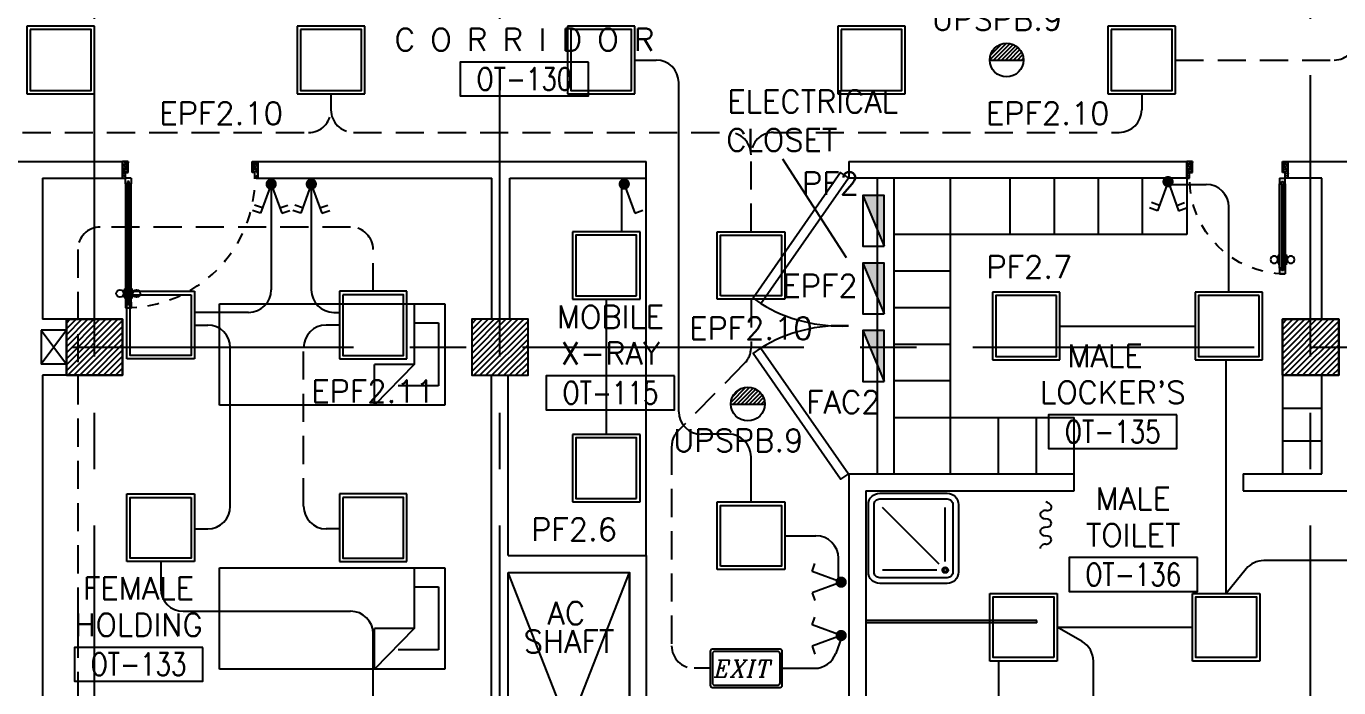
# Model space of a CAD drawing. Extents: x -0.3 to 91.9, y -1.1 to 78.4.
# Drawn here: x 23.94 to 35.6, y 39.95 to 45.82 of the extents above; entities that cross this region are included whole.
import ezdxf
from ezdxf.enums import TextEntityAlignment as Align

# ---------------------------------------------------------------- set-up
doc = ezdxf.new("R2010")
doc.units = 0
doc.header["$MEASUREMENT"] = 0
doc.linetypes.add('CENTERX2', pattern=[4, 2.5, -0.5, 0.5, -0.5])
doc.linetypes.add('HIDDEN', pattern=[0.375, 0.25, -0.125])
doc.layers.get('0').update_dxf_attribs({"linetype": 'CONTINUOUS'})
for name, color, linetype in [('AXES', 11, 'CENTERX2'), ('COL', 11, 'CONTINUOUS'), ('CURT', 7, 'CONTINUOUS'), ('DOOR', 7, 'CONTINUOUS'), ('E-CLINE', 4, 'CONTINUOUS'), ('E-HLINE', 4, 'HIDDEN'), ('E-LITE', 4, 'CONTINUOUS'), ('E-PANELBX', 3, 'CONTINUOUS'), ('E-SWITCH', 4, 'CONTINUOUS'), ('E-TEXT', 4, 'CONTINUOUS'), ('E-TRXT', 4, 'CONTINUOUS'), ('EL-LITE', 4, 'CONTINUOUS'), ('FIX', 11, 'CONTINUOUS'), ('FUR', 11, 'CONTINUOUS'), ('HAT', 11, 'CONTINUOUS'), ('Locker', 11, 'CONTINUOUS'), ('PART', 11, 'CONTINUOUS'), ('RM-BOX', 11, 'CONTINUOUS'), ('RM-NAME', 11, 'CONTINUOUS'), ('RM-NO', 11, 'CONTINUOUS'), ('SHAFT', 11, 'CONTINUOUS'), ('WALL', 11, 'CONTINUOUS')]:
    doc.layers.add(name, color=color, linetype=linetype)
doc.styles.add('ITALICC', font='italicc')
doc.styles.add('ROMANS', font='ROMANS.shx', dxfattribs={"width": 0.6})

# ---------------------------------------------------------------- blocks, each defined once
blk = doc.blocks.new('*X107')
at = {"color": 0}
for p, q in [((42139, 155524), (42605, 155990)), ((42139, 155577), (42552, 155990)), ((42139, 155630), (42499, 155990)), ((42139, 155683), (42446, 155990)), ((42139, 155736), (42393, 155990)), ((42139, 155789), (42340, 155990)), ((42139, 155842), (42287, 155990)), ((42139, 155895), (42234, 155990)), ((42139, 155948), (42181, 155990)), ((42158, 155490), (42639, 155971)), ((42211, 155490), (42639, 155918)), ((42264, 155490), (42639, 155865)), ((42317, 155490), (42639, 155812)), ((42370, 155490), (42639, 155759)), ((42423, 155490), (42639, 155706)), ((42476, 155490), (42639, 155653)), ((42529, 155490), (42639, 155600)), ((42582, 155490), (42639, 155546)), ((42635, 155490), (42639, 155493))]:
    blk.add_line(p, q, dxfattribs=at)
blk = doc.blocks.new('*X106')
at = {"color": 0}
for p, q in [((38539, 155530), (38999, 155990)), ((38539, 155583), (38946, 155990)), ((38539, 155636), (38893, 155990)), ((38539, 155689), (38840, 155990)), ((38539, 155742), (38787, 155990)), ((38539, 155795), (38734, 155990)), ((38539, 155848), (38681, 155990)), ((38539, 155901), (38628, 155990)), ((38539, 155954), (38575, 155990)), ((38552, 155490), (39039, 155977)), ((38605, 155490), (39039, 155924)), ((38658, 155490), (39039, 155871)), ((38711, 155490), (39039, 155818)), ((38764, 155490), (39039, 155765)), ((38817, 155490), (39039, 155712)), ((38870, 155490), (39039, 155659)), ((38923, 155490), (39039, 155606)), ((38976, 155490), (39039, 155553)), ((39029, 155490), (39039, 155500))]:
    blk.add_line(p, q, dxfattribs=at)
blk = doc.blocks.new('COL50')
at = {"layer": 'COL'}
blk.add_lwpolyline([(-250, 250), (-250, -250), (250, -250), (250, 250)], close=True, dxfattribs=at)
blk = doc.blocks.new('RM1')
at = {"layer": 'RM-BOX'}
blk.add_lwpolyline([(570, -200), (-570, -200), (-570, -500), (570, -500)], close=True, dxfattribs=at)
at = {"layer": 'RM-NAME', "style": 'ROMANS'}
for tag, p in [('ROOMNAME1', (0, 324)), ('ROOMNAME2', (0, 0))]:
    blk.add_attdef(tag, text='', height=200, dxfattribs=at).set_placement(p, align=Align.MIDDLE)
at = {"layer": 'RM-NO', "style": 'ROMANS', "width": 0.8}
blk.add_attdef('ROOMNO', text='', height=200, dxfattribs=at).set_placement((0, -350), align=Align.MIDDLE)
blk = doc.blocks.new('A$C5C5B3FF0')
at = {"layer": 'CURT'}
for centre, major_axis, start_param, end_param in [((25, 356), (-79.1, 0), 3.926991, 4.390638), ((63, 366), (-39.1, 0), 1.419382, 3.463343), ((25, 356), (79.1, 0), 0.321751, 0.785398), ((50, 300), (49.5, 0), 1.419382, 3.141593), ((50, 300), (50, 0), 3.141593, 4.712389), ((50, 225), (-50, 0), 3.141593, 4.712389), ((50, 150), (50, 0), 1.570796, 3.141593), ((50, 150), (50, 0), 3.141593, 4.712389), ((50, 225), (50, 0), 4.712389, 6.283185), ((50, 0), (50, 0), 1.570796, 3.141593), ((50, 75), (50, 0), 0, 1.570796), ((50, 75), (-50, 0), 1.570796, 3.141593)]:
    blk.add_ellipse(centre, major_axis=major_axis, ratio=0.75, start_param=start_param, end_param=end_param, dxfattribs=at)
blk = doc.blocks.new('SHR1')
at = {"layer": 'FIX'}
for p, q in [((-196, 196), (-700, 700)), ((-143, 218), (-143, 700)), ((-218, 143), (-700, 143))]:
    blk.add_line(p, q, dxfattribs=at)
for points in [[(-825, 125), (-825, 725, -0.414214), (-725, 825), (-125, 825, -0.414214), (-25, 725), (-25, 125, -0.414214), (-125, 25), (-725, 25, -0.414214)], [(-775, 125), (-775, 725, -0.414214), (-725, 775), (-125, 775, -0.414214), (-75, 725), (-75, 125, -0.414214), (-125, 75), (-725, 75, -0.414214)]]:
    blk.add_lwpolyline(points, format="xyb", close=True, dxfattribs=at)
for radius in [25, 15]:
    blk.add_circle((-143, 143), radius, dxfattribs=at)
blk = doc.blocks.new('DOOR90')
at = {"layer": 'DOOR', "color": 0, "linetype": 'ByBlock'}
for p, q in [((-150, 0), (-150, -25)), ((-150, 0), (0, 0)), ((0, -50), (0, 0)), ((-1000, -25), (-1000, -75)), ((-1000, -75), (-1000, -25)), ((-950, -25), (-1000, -25)), ((-950, -75), (-1000, -75)), ((-970, -42), (-970, -58)), ((-950, -42), (-970, -42)), ((-950, -58), (-970, -58)), ((-950, -25), (-950, -42)), ((-950, -58), (-950, -75)), ((-918, -25), (-918, -18)), ((-828, -18), (-918, -18)), ((-918, -75), (-918, -82)), ((-828, -82), (-918, -82)), ((-905, -18), (-905, -9)), ((-905, -9), (-840, -9)), ((-905, -18), (-840, -18)), ((-905, -82), (-905, -91)), ((-905, -82), (-840, -82)), ((-905, -91), (-840, -91)), ((-840, -18), (-840, -9)), ((-840, -82), (-840, -91)), ((-828, -25), (-828, -18)), ((-828, -75), (-828, -82)), ((-200, -42), (-200, -25)), ((-200, -25), (-150, -25)), ((-180, -42), (-200, -42)), ((-200, -75), (-200, -58)), ((-200, -58), (-180, -58)), ((-150, -75), (-200, -75)), ((-180, -58), (-180, -42)), ((-150, -75), (-150, -25)), ((-150, -25), (-100, -25)), ((-100, -25), (-100, -50)), ((-100, -50), (0, -50)), ((-150, -900), (-150, -875)), ((-150, -875), (-100, -875)), ((0, -900), (-150, -900)), ((-150, -900), (0, -900)), ((-100, -850), (0, -850)), ((-100, -875), (-100, -850)), ((0, -850), (0, -900))]:
    blk.add_line(p, q, dxfattribs=at)
at = {"layer": 'DOOR', "color": 9, "linetype": 'ByBlock'}
for p, q in [((0, -50), (-114, 0)), ((0, -50), (-40, 0)), ((0, -50), (-100, -37)), ((0, -850), (-114, -900)), ((0, -850), (-100, -863)), ((0, -850), (-40, -900))]:
    blk.add_line(p, q, dxfattribs=at)
at = {"layer": 'DOOR', "linetype": 'ByBlock'}
for p, q in [((-200, -25), (-950, -25)), ((-200, -42), (-950, -42)), ((-200, -58), (-950, -58)), ((-950, -75), (-200, -75))]:
    blk.add_line(p, q, dxfattribs=at)
at = {"layer": 'DOOR', "color": 0, "linetype": 'ByBlock'}
for centre in [(-873, 24), (-873, -124)]:
    blk.add_circle(centre, 32.4, dxfattribs=at)
at = {"layer": 'DOOR', "color": 9, "linetype": 'ByBlock'}
for centre, radius, start, end in [((0, -50), 154, 161.1053, 166.2858), ((0, -50), 134, 158.1598, 169.28), ((0, -50), 94.4, 148.0182, 180), ((0, -50), 74.4, 137.7764, 180), ((0, -50), 114, 154.0838, 167.3774), ((0, -50), 54.4, 113.2074, 180), ((0, -50), 34.4, 90, 180), ((0, -50), 14.4, 90, 180), ((0, -850), 154, 193.7142, 198.8947), ((0, -850), 134, 190.72, 201.8402), ((0, -850), 94.4, 180, 211.9818), ((0, -850), 74.4, 180, 222.2236), ((0, -850), 54.4, 180, 246.7926), ((0, -850), 34.4, 180, 270), ((0, -850), 14.4, 180, 270)]:
    blk.add_arc(centre, radius, start, end, dxfattribs=at)
at = {"layer": 'DOOR', "linetype": 'HIDDEN', "ltscale": 0.5}
blk.add_arc((-150, -25), 850, 180, 270, dxfattribs=at)
blk = doc.blocks.new('DOOR100')
at = {"layer": 'DOOR', "color": 0, "linetype": 'ByBlock'}
for p, q in [((-25, 1300), (-75, 1300)), ((-75, 1300), (-25, 1300)), ((-75, 1250), (-75, 1300)), ((-25, 1250), (-25, 1300)), ((-82, 1205), (-91, 1205)), ((-91, 1205), (-91, 1140)), ((-75, 1218), (-82, 1218)), ((-82, 1128), (-82, 1218)), ((-82, 1205), (-82, 1140)), ((-58, 1250), (-75, 1250)), ((-42, 1270), (-58, 1270)), ((-58, 1250), (-58, 1270)), ((-42, 1250), (-42, 1270)), ((-25, 1250), (-42, 1250)), ((-25, 1218), (-18, 1218)), ((-18, 1128), (-18, 1218)), ((-18, 1205), (-9, 1205)), ((-18, 1205), (-18, 1140)), ((-9, 1205), (-9, 1140)), ((-82, 1140), (-91, 1140)), ((-75, 1128), (-82, 1128)), ((-25, 1128), (-18, 1128)), ((-18, 1140), (-9, 1140)), ((-1200, 0), (-1200, 150)), ((-1200, 150), (-1175, 150)), ((-1200, 150), (-1200, 0)), ((-1175, 150), (-1175, 100)), ((-75, 200), (-58, 200)), ((-75, 150), (-75, 200)), ((-75, 150), (-25, 150)), ((-58, 200), (-58, 180)), ((-58, 180), (-42, 180)), ((-42, 200), (-25, 200)), ((-42, 180), (-42, 200)), ((-25, 200), (-25, 150)), ((0, 150), (-25, 150)), ((-25, 150), (-25, 100)), ((0, 150), (0, 0)), ((-1150, 0), (-1200, 0)), ((-1175, 100), (-1150, 100)), ((-1150, 100), (-1150, 0)), ((-50, 100), (-50, 0)), ((-25, 100), (-50, 100)), ((-50, 0), (0, 0))]:
    blk.add_line(p, q, dxfattribs=at)
at = {"layer": 'DOOR', "linetype": 'ByBlock'}
for p, q in [((-75, 1250), (-75, 200)), ((-58, 200), (-58, 1250)), ((-42, 200), (-42, 1250)), ((-25, 200), (-25, 1250)), ((0, 0), (0, 150))]:
    blk.add_line(p, q, dxfattribs=at)
at = {"layer": 'DOOR', "color": 9, "linetype": 'ByBlock'}
for p, q in [((-1150, 0), (-1200, 114)), ((-1150, 0), (-1200, 40)), ((-1150, 0), (-1163, 100)), ((-50, 0), (0, 114)), ((-50, 0), (-37, 100)), ((-50, 0), (0, 40))]:
    blk.add_line(p, q, dxfattribs=at)
at = {"layer": 'DOOR', "color": 0, "linetype": 'ByBlock'}
for centre in [(-124, 1173), (24, 1173)]:
    blk.add_circle(centre, 32.4, dxfattribs=at)
at = {"layer": 'DOOR', "linetype": 'HIDDEN', "ltscale": 0.5}
blk.add_arc((-25, 150), 1150, 90, 180.0001, dxfattribs=at)
at = {"layer": 'DOOR', "color": 9, "linetype": 'ByBlock'}
for centre, radius, start, end in [((-1150, 0), 154, 103.7142, 108.8947), ((-1150, 0), 134, 100.72, 111.8402), ((-50, 0), 134, 68.1598, 79.28), ((-50, 0), 154, 71.1053, 76.2858), ((-1150, 0), 94.4, 90, 121.9818), ((-1150, 0), 74.4, 90, 132.2236), ((-1150, 0), 54.4, 90, 156.7926), ((-1150, 0), 34.4, 90, 180), ((-1150, 0), 14.4, 90, 180), ((-50, 0), 94.4, 58.0182, 90), ((-50, 0), 74.4, 47.7764, 90), ((-50, 0), 54.4, 23.2074, 90), ((-50, 0), 34.4, 0, 90), ((-50, 0), 14.4, 0, 90), ((-50, 0), 114, 64.0838, 77.3774)]:
    blk.add_arc(centre, radius, start, end, dxfattribs=at)
blk = doc.blocks.new('L42')
at = {"layer": 'E-LITE'}
for p, q in [((0.3, 0.3), (-0.3, 0.3)), ((-0.3, 0.3), (-0.3, -0.3)), ((0.3, -0.3), (0.3, 0.3)), ((-0.3, -0.3), (0.3, -0.3))]:
    blk.add_line(p, q, dxfattribs=at)
at = {"layer": 'E-LITE', "color": 8}
blk.add_lwpolyline([(-0.27, 0.27), (-0.27, -0.27), (0.27, -0.27), (0.27, 0.27)], close=True, dxfattribs=at)
blk = doc.blocks.new('2G2W')
for p, q in [((0.423, 0.154), (0.372, 0.295)), ((0.517, 0.188), (0.466, 0.329)), ((0, 0), (0.517, 0.188)), ((0, 0), (0.517, -0.188)), ((0.423, -0.154), (0.372, -0.295)), ((0.517, -0.188), (0.466, -0.329))]:
    blk.add_line(p, q)
at = {"const_width": 0.1}
blk.add_lwpolyline([(-0.05, 0, 1), (0.05, 0, 1)], format="xyb", close=True, dxfattribs=at)
blk = doc.blocks.new('EXIT')
at = {"layer": 'E-LITE', "color": 4}
for p, q in [((-0.32, 0.15), (-0.32, -0.15)), ((0.3, 0.17), (-0.3, 0.17)), ((0.32, -0.15), (0.32, 0.15)), ((-0.3, -0.17), (0.3, -0.17))]:
    blk.add_line(p, q, dxfattribs=at)
at = {"layer": 'E-LITE', "color": 8}
for p, q in [((-0.3, 0.13), (-0.3, -0.13)), ((0.28, 0.15), (-0.28, 0.15)), ((0.3, -0.13), (0.3, 0.13)), ((-0.28, -0.15), (0.28, -0.15))]:
    blk.add_line(p, q, dxfattribs=at)
at = {"layer": 'E-LITE', "color": 4}
for centre, start, end in [((-0.3, 0.15), 90, 180), ((0.3, 0.15), 360, 90), ((-0.3, -0.15), 180, 270), ((0.3, -0.15), 270, 0)]:
    blk.add_arc(centre, 0.02, start, end, dxfattribs=at)
at = {"layer": 'E-LITE', "color": 8}
for centre, start, end in [((-0.28, 0.13), 90, 180), ((0.28, 0.13), 0, 90), ((-0.28, -0.13), 180, 270), ((0.28, -0.13), 270, 0)]:
    blk.add_arc(centre, 0.02, start, end, dxfattribs=at)
at = {"layer": 'E-LITE', "color": 5, "style": 'ITALICC'}
blk.add_text('EXIT', height=0.15, dxfattribs=at).set_placement((-0.284, -0.078))
blk = doc.blocks.new('E-PBX')
at = {"layer": 'E-PANELBX'}
h = blk.add_hatch(color=256, dxfattribs=at)
h.paths.add_polyline_path([(34, 190), (-225, 190), (34, 81)])
h.paths.add_polyline_path([(225, 190), (34, 190), (34, 81), (225, 0)])
blk.add_line((225, 0), (-225, 190), dxfattribs=at)
blk.add_lwpolyline([(-225, 190), (225, 190), (225, 0), (-225, 0)], close=True, dxfattribs=at)
blk = doc.blocks.new('EL')
at = {"layer": 'EL-LITE'}
h = blk.add_hatch(dxfattribs=at)
h.set_pattern_fill('ANSI31', color=4, scale=0.2, style=0)
h.set_pattern_definition([(45, (587.071197, 567.777136), (-0.0176776695, 0.0176776695), [])])
h.paths.add_polyline_path([(0.15, 0, 1), (-0.15, 0)])
at = {"layer": 'EL-LITE', "color": 4}
blk.add_line((-0.15, 0), (0.15, 0), dxfattribs=at)
blk.add_circle((0, 0), 0.15, dxfattribs=at)

msp = doc.modelspace()

# ---------------------------------------------------------------- linework, layer by layer
at = {"layer": 'AXES'}
for p, q in [((24.55, -1.1143), (24.55, 77.6984)), ((28.15, -1.1143), (28.15, 77.6984)), ((35.35, -1.1143), (35.35, 77.6984)), ((0.35, 42.97), (68.39, 42.97))]:
    msp.add_line(p, q, dxfattribs=at)
at = {"layer": 'COL'}
msp.add_lwpolyline([(24.3, 43.22), (24.3, 42.72), (24.8, 42.72), (24.8, 43.22)], close=True, dxfattribs=at)
at = {"layer": 'E-CLINE', "color": 4}
for p, q in [((29.35, 45.52), (29.5385, 45.52)), ((29.7385, 42.3969), (29.7385, 45.32)), ((29.0945, 43.395), (29.0945, 42.195)), ((25.438, 43.166), (25.5559, 43.166)), ((26.7245, 43.166), (26.6066, 43.166)), ((33.1236, 43.1575), (34.3236, 43.1575)), ((25.7559, 41.5564), (25.7559, 42.966)), ((34.6, 40.7825), (34.6, 42.8575)), ((30.1805, 42.1969), (29.9385, 42.1969)), ((30.3805, 41.595), (30.3805, 41.9969)), ((25.438, 41.3564), (25.5559, 41.3564)), ((26.7245, 41.3564), (26.6066, 41.3564)), ((36.2886, 41.0746), (34.9333, 41.0746)), ((34.7784, 41.0011), (34.6, 40.7825)), ((33.3209, 40.3548), (33.1, 40.4825)), ((33.1, 40.4825), (34.3, 40.4825)), ((33.4208, 38.9039), (33.4208, 40.1817))]:
    msp.add_line(p, q, dxfattribs=at)
at = {"layer": 'E-CLINE', "color": 4, "linetype": 'ByBlock'}
for p, q in [((33.85, 45.22), (33.85, 45.0775)), ((25.138, 41.066), (25.138, 40.8248)), ((25.338, 40.6248), (26.8245, 40.6248)), ((27.0245, 39.866), (27.0245, 40.4248))]:
    msp.add_line(p, q, dxfattribs=at)
at = {"layer": 'E-CLINE', "color": 0, "linetype": 'ByBlock', "ltscale": 0.3}
msp.add_line((29.45, 41.12), (29.45, 44.47), dxfattribs=at)
at = {"layer": 'E-CLINE', "color": 4}
for centre, start, end in [((29.5385, 45.32), 0, 90), ((25.5559, 42.966), 0, 90), ((26.6066, 42.966), 90, 180), ((29.9385, 42.3969), 180, 270), ((30.1805, 41.9969), 0, 90), ((25.5559, 41.5564), 270, 0), ((26.6066, 41.5564), 180, 270), ((34.9333, 40.8746), 90, 140.78067), ((33.2208, 40.1817), 0, 59.96943)]:
    msp.add_arc(centre, 0.2, start, end, dxfattribs=at)
at = {"layer": 'E-CLINE', "color": 4, "linetype": 'ByBlock'}
for centre, start, end in [((33.65, 45.0775), 270, 0), ((25.338, 40.8248), 180, 270), ((26.8245, 40.4248), 0, 90)]:
    msp.add_arc(centre, 0.2, start, end, dxfattribs=at)
at = {"layer": 'E-HLINE', "color": 4}
for p, q in [((34.15, 45.52), (35.5601, 45.52)), ((26.65, 45.22), (26.65, 45.0756)), ((26.85, 44.8775), (30.1805, 44.8775)), ((30.5805, 44.8775), (33.65, 44.8775)), ((20.5357, 44.8756), (26.45, 44.8756)), ((30.3805, 43.995), (30.3805, 44.6775)), ((26.8245, 44.0358), (24.6009, 44.0358)), ((24.4009, 43.8358), (24.4009, 37.966)), ((27.0245, 43.466), (27.0245, 43.8358)), ((30.3805, 43.395), (30.3805, 42.9665)), ((26.4066, 41.5564), (26.4066, 42.966)), ((30.3231, 42.8263), (29.7328, 42.2256)), ((29.6755, 42.0854), (29.6755, 40.3175)), ((30.0178, 40.1175), (29.8755, 40.1175))]:
    msp.add_line(p, q, dxfattribs=at)
for centre, start, end in [((35.5601, 45.72), 270, 0), ((26.45, 45.0756), 270, 0), ((26.85, 45.0775), 180, 270), ((30.1805, 44.6775), 0, 90), ((30.5805, 44.6775), 90, 180), ((24.6009, 43.8358), 90, 180), ((26.8245, 43.8358), 0, 90), ((30.1805, 42.9665), 315.499, 0), ((29.8755, 42.0854), 135.499, 180), ((29.8755, 40.3175), 180, 270)]:
    msp.add_arc(centre, 0.2, start, end, dxfattribs=at)
at = {"layer": 'E-SWITCH', "color": 4}
for p, q in [((26.119, 44.418), (26.119, 43.4789)), ((26.4753, 44.418), (26.4753, 43.4789)), ((29.2546, 44.4181), (29.3494, 44.16)), ((34.084, 44.4148), (34.4236, 44.4148)), ((29.2311, 44.4095), (29.2311, 43.995)), ((29.3494, 44.16), (29.4198, 44.1859)), ((34.6236, 43.4575), (34.6236, 44.2148)), ((25.919, 43.2789), (25.438, 43.2789)), ((26.6753, 43.2789), (26.7245, 43.2789)), ((30.6805, 41.295), (30.9573, 41.295)), ((30.9223, 40.977), (30.948, 41.0475)), ((31.1573, 40.8915), (31.1573, 41.095)), ((31.1808, 40.883), (30.9223, 40.977)), ((31.1808, 40.883), (30.9223, 40.7889)), ((30.9223, 40.7889), (30.948, 40.7185)), ((30.9223, 40.5027), (30.948, 40.5732)), ((31.1808, 40.4087), (30.9223, 40.5027)), ((31.1808, 40.4087), (30.9223, 40.3146)), ((31.1808, 40.3837), (31.1326, 40.2498)), ((30.9223, 40.3146), (30.948, 40.2441)), ((30.6578, 40.1175), (30.9444, 40.1175)), ((32.5824, 39.2972), (32.5824, 40.1825))]:
    msp.add_line(p, q, dxfattribs=at)
at = {"layer": 'E-SWITCH', "color": 4, "const_width": 0.05}
for points in [[(29.246, 44.4416, -1), (29.2632, 44.3947, -1)], [(31.2058, 40.883, -1), (31.1558, 40.883, -1)], [(31.2058, 40.4087, -1), (31.1558, 40.4087, -1)]]:
    msp.add_lwpolyline(points, format="xyb", close=True, dxfattribs=at)
at = {"layer": 'E-SWITCH', "color": 4}
for centre, start, end in [((34.4236, 44.2148), 0, 90), ((25.919, 43.4789), 270, 0), ((26.6753, 43.4789), 180, 270), ((30.9573, 41.095), 0, 90), ((30.9444, 40.3175), 270, 340.21625)]:
    msp.add_arc(centre, 0.2, start, end, dxfattribs=at)
at = {"layer": 'E-TEXT', "color": 7}
msp.add_line((31.2289, 43.7631), (30.6615, 44.6393), dxfattribs=at)
at = {"layer": 'FUR'}
for p, q in [((25.6606, 42.4544), (25.6606, 43.3544)), ((25.6606, 43.3544), (27.6606, 43.3544)), ((27.3889, 43.3544), (27.3889, 42.8155)), ((27.6606, 43.3544), (27.6606, 42.4544)), ((27.3889, 43.1845), (27.6051, 43.1845)), ((27.6051, 43.1845), (27.6051, 42.6265)), ((27.3889, 42.8155), (27.0355, 42.8155)), ((27.0355, 42.4544), (27.0355, 42.8155)), ((27.3889, 42.8155), (27.0355, 42.4544)), ((27.6051, 42.6265), (27.2454, 42.6265)), ((27.6606, 42.4544), (25.6606, 42.4544)), ((25.6606, 40.1108), (25.6606, 41.0108)), ((25.6606, 41.0108), (27.6606, 41.0108)), ((27.3889, 41.0108), (27.3889, 40.4719)), ((27.6606, 41.0108), (27.6606, 40.1108)), ((27.3889, 40.8409), (27.6051, 40.8409)), ((27.6051, 40.8409), (27.6051, 40.2829)), ((27.3889, 40.4719), (27.0355, 40.4719)), ((27.0355, 40.1108), (27.0355, 40.4719)), ((27.3889, 40.4719), (27.0355, 40.1108)), ((27.6051, 40.2829), (27.2454, 40.2829)), ((27.6606, 40.1108), (25.6606, 40.1108))]:
    msp.add_line(p, q, dxfattribs=at)
at = {"layer": 'Locker'}
for p, q in [((32.15, 44.47), (32.15, 41.845)), ((32.6833, 43.97), (32.6833, 44.47)), ((33.075, 43.97), (33.075, 44.47)), ((33.4667, 43.97), (33.4667, 44.47)), ((33.8583, 43.97), (33.8583, 44.47)), ((34.25, 44.47), (34.25, 43.97)), ((34.25, 43.97), (31.65, 43.97)), ((32.15, 43.645), (31.65, 43.645)), ((32.15, 43.32), (31.65, 43.32)), ((32.15, 42.995), (31.65, 42.995)), ((32.15, 42.67), (31.65, 42.67)), ((31.65, 42.345), (33.25, 42.345)), ((32.575, 42.345), (32.575, 41.845)), ((32.9125, 42.345), (32.9125, 41.845)), ((33.25, 41.845), (33.25, 42.345))]:
    msp.add_line(p, q, dxfattribs=at)
at = {"layer": 'Locker', "linetype": 'ByBlock', "ltscale": 0.3}
for p, q in [((35.1, 42.72), (35.1, 41.845)), ((35.1, 42.4283), (35.45, 42.4283)), ((35.1, 42.1367), (35.45, 42.1367))]:
    msp.add_line(p, q, dxfattribs=at)
at = {"layer": 'PART', "linetype": 'ByBlock'}
for p, q in [((32.92, 40.5425), (31.4, 40.5425)), ((32.92, 40.5225), (31.4, 40.5225)), ((32.92, 40.5225), (32.92, 40.5425))]:
    msp.add_line(p, q, dxfattribs=at)
at = {"layer": 'SHAFT', "linetype": 'ByBlock'}
for p, q in [((24.3, 43.12), (24.075, 42.82)), ((24.075, 43.12), (24.3, 42.82))]:
    msp.add_line(p, q, dxfattribs=at)
at = {"layer": 'WALL'}
for p, q in [((23.325, 44.62), (24.8, 44.62)), ((26, 44.62), (29.45, 44.62)), ((31.25, 44.62), (31.25, 44.47)), ((31.25, 44.62), (34.25, 44.62)), ((34.25, 44.47), (34.25, 44.62)), ((35.15, 44.62), (35.9125, 44.62)), ((35.15, 44.47), (35.15, 44.62)), ((24.0875, 44.47), (24.0875, 43.22)), ((24.0875, 44.47), (24.8, 44.47)), ((26, 44.47), (28.0781, 44.47)), ((28.0781, 43.22), (28.0781, 44.47)), ((28.2372, 43.22), (28.2372, 44.47)), ((28.2372, 44.47), (29.45, 44.47)), ((34.25, 44.47), (31.25, 44.47)), ((31.5, 44.47), (31.5, 41.845)), ((31.65, 44.47), (31.65, 41.845)), ((35.45, 44.47), (35.15, 44.47)), ((35.45, 43.22), (35.45, 44.47)), ((24.075, 43.12), (24.075, 42.82)), ((24.0875, 42.72), (24.0875, 37.22)), ((28.075, 41.045), (28.075, 42.72)), ((28.225, 41.12), (28.225, 42.72)), ((35.45, 41.845), (35.45, 42.72)), ((31.25, 41.845), (33.25, 41.845)), ((31.25, 41.845), (31.25, 38.62)), ((34.75, 41.845), (35.45, 41.845)), ((31.4, 41.695), (33.25, 41.695)), ((31.4, 41.695), (31.4, 38.77)), ((34.75, 41.695), (37.2, 41.695)), ((28.075, 37.22), (28.075, 41.045)), ((29.45, 41.12), (29.45, 36.72)), ((28.225, 38.22), (28.225, 40.97)), ((29.3, 38.22), (28.225, 40.97)), ((28.225, 38.22), (29.3, 40.97))]:
    msp.add_line(p, q, dxfattribs=at)
at = {"layer": 'WALL', "linetype": 'ByBlock'}
for p, q in [((24.8, 44.47), (24.8, 44.62)), ((26, 44.47), (26, 44.62)), ((29.45, 44.47), (29.45, 44.62)), ((24.3, 43.22), (24.0875, 43.22)), ((24.3, 43.12), (24.075, 43.12)), ((24.3, 42.82), (24.075, 42.82)), ((24.3, 42.72), (24.0875, 42.72)), ((33.25, 41.695), (33.25, 41.845)), ((34.75, 41.845), (34.75, 41.695)), ((28.225, 41.12), (29.45, 41.12)), ((28.225, 40.97), (29.3, 40.97)), ((29.3, 38.22), (29.3, 40.97))]:
    msp.add_line(p, q, dxfattribs=at)
at = {"layer": 'WALL'}
for points in [[(31.2447, 44.4737), (31.1765, 44.5212), (30.3983, 43.4044), (30.4665, 43.3569)], [(31.2447, 41.8448), (31.1765, 41.7972), (30.3983, 42.914), (30.4665, 42.9615)], [(28.225, 40.97), (29.3, 40.97), (29.3, 38.22), (28.225, 38.22)]]:
    msp.add_lwpolyline(points, close=True, dxfattribs=at)
at = {"layer": 'WALL', "linetype": 'ByBlock', "ltscale": 0.3}
for points in [[(24.3, 43.22), (24.8, 43.22), (24.8, 42.72), (24.3, 42.72)], [(28.4, 43.22), (27.9, 43.22), (27.9, 42.72), (28.4, 42.72)], [(35.6, 42.72), (35.1, 42.72), (35.1, 43.22), (35.6, 43.22)]]:
    msp.add_lwpolyline(points, close=True, dxfattribs=at)
at = {"layer": 'WALL'}
for centre, start, end in [((31.1765, 44.5212), 238.62591, 272.86757), ((31.1765, 41.7972), 87.13243, 121.37409)]:
    msp.add_arc(centre, 1.3637, start, end, dxfattribs=at)

# ---------------------------------------------------------------- block references
at = {"layer": 'COL', "xscale": 0.0009999999892897904, "yscale": 0.000999999996565748, "zscale": 0.001}
for p in [(28.15, 42.97), (35.35, 42.97)]:
    msp.add_blockref('COL50', p, dxfattribs=at)
at = {"layer": 'CURT', "linetype": 'ByBlock', "xscale": 0.0009999999892897904, "yscale": 0.000999999996565748, "zscale": 0.001}
msp.add_blockref('A$C5C5B3FF0', (32.9479, 41.1825), dxfattribs=at)
at = {"layer": 'DOOR', "xscale": 0.0009999999892897904, "yscale": 0.000999999996565748, "zscale": 0.001, "rotation": 180}
msp.add_blockref('DOOR100', (24.8, 44.62), dxfattribs=at)
at = {"layer": 'DOOR', "color": 0, "linetype": 'ByBlock', "ltscale": 0.3, "xscale": -0.000999999996565748, "yscale": 0.000999999996565748, "zscale": 0.001, "rotation": 270}
msp.add_blockref('DOOR90', (35.15, 44.62), dxfattribs=at)
at = {"layer": 'E-LITE'}
for name, p in [('L42', (24.25, 45.52)), ('L42', (26.65, 45.52)), ('L42', (29.05, 45.52)), ('L42', (31.45, 45.52)), ('L42', (33.85, 45.52)), ('EL', (32.65, 45.52)), ('L42', (27.0245, 43.166)), ('EL', (30.3519, 42.4645)), ('L42', (27.0245, 41.366)), ('EXIT', (30.3378, 40.1175))]:
    msp.add_blockref(name, p, dxfattribs=at)
for p, rotation in [((29.0945, 43.695), 180), ((32.8236, 43.1575), 270), ((34.6236, 43.1575), 270), ((29.0945, 41.895), 180)]:
    msp.add_blockref('L42', p, dxfattribs=dict(at, rotation=rotation))
at = {"layer": 'E-LITE', "xscale": -1}
for p, rotation in [((30.3805, 43.695), 180), ((30.3805, 41.295), 180), ((32.8, 40.4825), 270), ((34.6, 40.4825), 270)]:
    msp.add_blockref('L42', p, dxfattribs=dict(at, rotation=rotation))
for p in [(25.138, 43.166), (25.138, 41.366)]:
    msp.add_blockref('L42', p, dxfattribs=at)
at = {"layer": 'E-PANELBX', "xscale": -0.0009999999892897904, "yscale": 0.0009999999892897904, "zscale": 0.001, "rotation": 270}
for p in [(31.3731, 44.0914), (31.3731, 43.4914), (31.3731, 42.8914)]:
    msp.add_blockref('E-PBX', p, dxfattribs=at)
at = {"layer": 'E-SWITCH', "color": 4, "yscale": 0.5, "zscale": 0.5}
for p, xscale, rotation in [((26.119, 44.418), -0.5, 90), ((26.4753, 44.418), -0.5, 90), ((34.084, 44.4398), 0.5, 270)]:
    msp.add_blockref('2G2W', p, dxfattribs=dict(at, xscale=xscale, rotation=rotation))
at = {"layer": 'FIX', "xscale": 0.0009999999892897904, "yscale": 0.000999999996565748, "zscale": 0.001}
msp.add_blockref('SHR1', (32.248, 40.847), dxfattribs=at)
at = {"layer": 'HAT', "xscale": 0.0009999999892897904, "yscale": 0.000999999996565748, "zscale": 0.001}
for name, p in [('*X106', (-14.2392, -112.7697)), ('*X107', (-14.2392, -112.7697)), ('*X107', (-7.0392, -112.7697))]:
    msp.add_blockref(name, p, dxfattribs=at)
at = {"layer": 'RM-NAME', "xscale": 0.0009999999892897904, "yscale": 0.000999999996565748, "zscale": 0.001}
for p, values in [((28.3685, 45.7011), {'ROOMNO': 'OT-130', 'ROOMNAME2': 'C O R R I D O R'}), ((29.1323, 42.9147), {'ROOMNO': 'OT-115', 'ROOMNAME2': 'X-RAY', 'ROOMNAME1': 'MOBILE'}), ((33.5933, 42.569), {'ROOMNO': 'OT-135', 'ROOMNAME2': "LOCKER'S", 'ROOMNAME1': 'MALE '}), ((33.7751, 41.3006), {'ROOMNO': 'OT-136', 'ROOMNAME2': 'TOILET', 'ROOMNAME1': 'MALE'}), ((24.9414, 40.504), {'ROOMNO': 'OT-133', 'ROOMNAME2': 'HOLDING', 'ROOMNAME1': 'FEMALE'})]:
    msp.add_blockref('RM1', p, dxfattribs=at).add_auto_attribs(values)

# ---------------------------------------------------------------- texts
at = {"layer": 'E-HLINE', "color": 4, "style": 'ROMANS'}
for s, p in [('PF2', (30.833, 44.3239)), ('EPF2', (30.6592, 43.4146)), ('FAC2', (30.8707, 42.382))]:
    msp.add_text(s, height=0.2, dxfattribs=at).set_placement(p)
at = {"layer": 'E-TEXT', "color": 4, "style": 'ROMANS'}
for s, p in [('ELECTRICAL', (30.1703, 45.0515)), ('EPF2.10', (25.1263, 44.947)), ('EPF2.10', (32.4668, 44.947)), ('CLOSET', (30.161, 44.7104)), (' PF2.7', (32.3338, 43.5823)), ('EPF2.10', (29.831, 43.0371)), ('EPF2.11', (26.475, 42.4771)), (' PF2.6', (28.2906, 41.2508))]:
    msp.add_text(s, height=0.2, dxfattribs=at).set_placement(p)
at = {"layer": 'E-TRXT', "color": 4, "style": 'ROMANS'}
for p in [(31.9869, 45.7846), (29.6888, 42.0417), (29.6888, 42.0417)]:
    msp.add_text('UPSPB.9', height=0.2, dxfattribs=at).set_placement(p)
at = {"layer": 'RM-NAME', "style": 'ROMANS'}
for s, p in [('AC', (28.7407, 40.6075)), ('SHAFT', (28.7639, 40.3559))]:
    msp.add_text(s, height=0.2, dxfattribs=at).set_placement(p, align=Align.MIDDLE)

doc.saveas('drawing.dxf')
